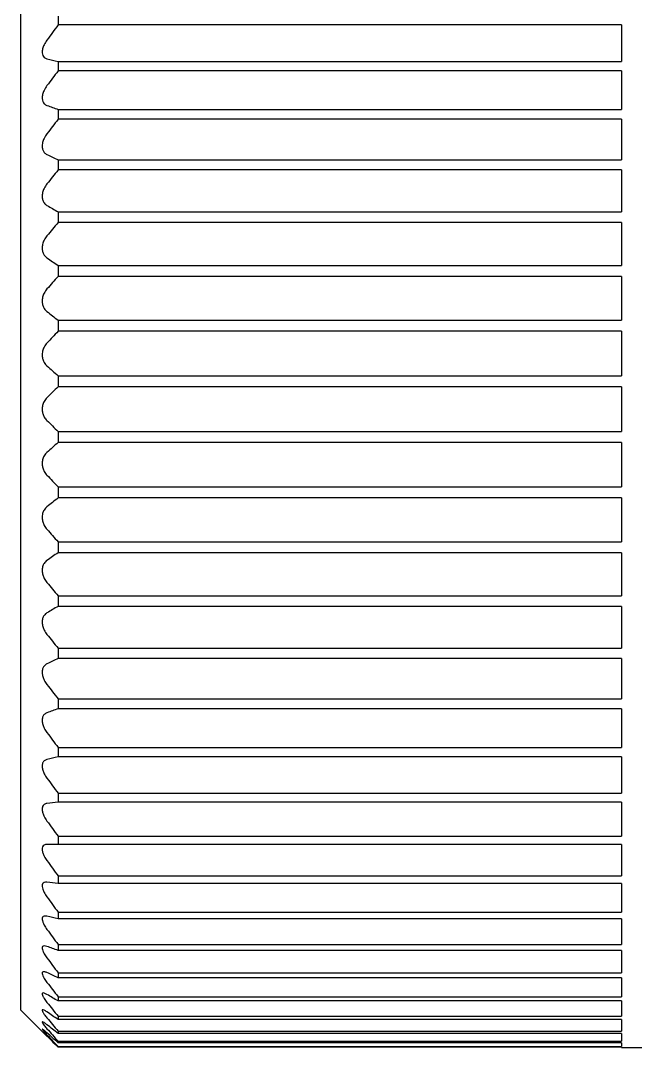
# Model space of a CAD drawing. Header units: millimetres. Extents: x 1.1 to 47.7, y 1.1 to 36.6.
# Drawn here: x 21.04 to 25.13, y 12.52 to 19.36 of the extents above; entities that cross this region are included whole.
import ezdxf

# ---------------------------------------------------------------- set-up
doc = ezdxf.new("R2010")
doc.units = ezdxf.units.MM
doc.header["$LTSCALE"] = 0.17487
doc.linetypes.add('SLD-Solid', pattern=[0])

msp = doc.modelspace()

# ---------------------------------------------------------------- linework, layer by layer
at = {"color": 7, "linetype": 'SLD-Solid', "lineweight": 25}
for p, q in [((21.0373, 20.7739), (21.0373, 12.7739)), ((21.2873, 19.3904), (21.2873, 19.3316)), ((25.0373, 19.3316), (21.2873, 19.3316)), ((25.0373, 19.3316), (25.0373, 19.0886)), ((21.2873, 19.0886), (21.2873, 19.026)), ((21.2873, 19.0886), (25.0373, 19.0886)), ((25.0373, 19.026), (21.2873, 19.026)), ((25.0373, 19.026), (25.0373, 18.7691)), ((21.2873, 18.7691), (21.2873, 18.7033)), ((21.2873, 18.7691), (25.0373, 18.7691)), ((25.0373, 18.7033), (21.2873, 18.7033)), ((25.0373, 18.7033), (25.0373, 18.4345)), ((21.2873, 18.4345), (21.2873, 18.366)), ((21.2873, 18.4345), (25.0373, 18.4345)), ((25.0373, 18.366), (21.2873, 18.366)), ((25.0373, 18.366), (25.0373, 18.0872)), ((21.2873, 18.0872), (21.2873, 18.0165)), ((21.2873, 18.0872), (25.0373, 18.0872)), ((25.0373, 18.0165), (21.2873, 18.0165)), ((25.0373, 18.0165), (25.0373, 17.7299)), ((21.2873, 17.7299), (21.2873, 17.6575)), ((21.2873, 17.7299), (25.0373, 17.7299)), ((25.0373, 17.6575), (21.2873, 17.6575)), ((25.0373, 17.6575), (25.0373, 17.3654)), ((21.2873, 17.3654), (21.2873, 17.2918)), ((21.2873, 17.3654), (25.0373, 17.3654)), ((25.0373, 17.2918), (21.2873, 17.2918)), ((25.0373, 17.2918), (25.0373, 16.9963)), ((21.2873, 16.9963), (21.2873, 16.9222)), ((21.2873, 16.9963), (25.0373, 16.9963)), ((25.0373, 16.9222), (21.2873, 16.9222)), ((25.0373, 16.9222), (25.0373, 16.6256)), ((21.2873, 16.6256), (21.2873, 16.5515)), ((21.2873, 16.6256), (25.0373, 16.6256)), ((25.0373, 16.5515), (21.2873, 16.5515)), ((25.0373, 16.5515), (25.0373, 16.2559)), ((21.2873, 16.2559), (21.2873, 16.1824)), ((21.2873, 16.2559), (25.0373, 16.2559)), ((25.0373, 16.1824), (21.2873, 16.1824)), ((25.0373, 16.1824), (25.0373, 15.8903)), ((21.2873, 15.8903), (21.2873, 15.8178)), ((21.2873, 15.8903), (25.0373, 15.8903)), ((25.0373, 15.8178), (21.2873, 15.8178)), ((25.0373, 15.8178), (25.0373, 15.5313)), ((21.2873, 15.5313), (21.2873, 15.4606)), ((21.2873, 15.5313), (25.0373, 15.5313)), ((25.0373, 15.4606), (21.2873, 15.4606)), ((25.0373, 15.4606), (25.0373, 15.1818)), ((21.2873, 15.1818), (21.2873, 15.1133)), ((21.2873, 15.1818), (25.0373, 15.1818)), ((25.0373, 15.1133), (21.2873, 15.1133)), ((25.0373, 15.1133), (25.0373, 14.8444)), ((21.2873, 14.8444), (21.2873, 14.7786)), ((21.2873, 14.8444), (25.0373, 14.8444)), ((25.0373, 14.7786), (21.2873, 14.7786)), ((25.0373, 14.7786), (25.0373, 14.5217)), ((21.2873, 14.5217), (21.2873, 14.4592)), ((21.2873, 14.5217), (25.0373, 14.5217)), ((25.0373, 14.4592), (21.2873, 14.4592)), ((25.0373, 14.4592), (25.0373, 14.2162)), ((21.2873, 14.2162), (21.2873, 14.1573)), ((21.2873, 14.2162), (25.0373, 14.2162)), ((25.0373, 14.1573), (21.2873, 14.1573)), ((25.0373, 14.1573), (25.0373, 13.9301)), ((21.2873, 13.9301), (21.2873, 13.8754)), ((21.2873, 13.9301), (25.0373, 13.9301)), ((25.0373, 13.8754), (21.2873, 13.8754)), ((25.0373, 13.8754), (25.0373, 13.6656)), ((21.2873, 13.6656), (21.2873, 13.6155)), ((21.2873, 13.6656), (25.0373, 13.6656)), ((25.0373, 13.6155), (21.2873, 13.6155)), ((25.0373, 13.6155), (25.0373, 13.4248)), ((21.2873, 13.4248), (21.2873, 13.3797)), ((21.2873, 13.4248), (25.0373, 13.4248)), ((25.0373, 13.3797), (21.2873, 13.3797)), ((25.0373, 13.3797), (25.0373, 13.2095)), ((21.2873, 13.2095), (21.2873, 13.1697)), ((21.2873, 13.2095), (25.0373, 13.2095)), ((25.0373, 13.1697), (21.2873, 13.1697)), ((25.0373, 13.1697), (25.0373, 13.0214)), ((21.2873, 13.0214), (21.2873, 12.9871)), ((21.2873, 13.0214), (25.0373, 13.0214)), ((25.0373, 12.9871), (21.2873, 12.9871)), ((25.0373, 12.9871), (25.0373, 12.8617)), ((21.2873, 12.8617), (21.2873, 12.8334)), ((21.2873, 12.8617), (25.0373, 12.8617)), ((25.0373, 12.8334), (21.2873, 12.8334)), ((25.0373, 12.8334), (25.0373, 12.7319)), ((21.0373, 12.7739), (21.1813, 12.6299)), ((21.2873, 12.7319), (21.2873, 12.7096)), ((21.2873, 12.7319), (25.0373, 12.7319)), ((25.0373, 12.7096), (21.2873, 12.7096)), ((25.0373, 12.7096), (25.0373, 12.6328)), ((21.2873, 12.6328), (21.2873, 12.6168)), ((21.2873, 12.6328), (25.0373, 12.6328)), ((25.0373, 12.6168), (21.2873, 12.6168)), ((25.0373, 12.6168), (25.0373, 12.5652)), ((21.2873, 12.5652), (21.2873, 12.5556)), ((21.2873, 12.5652), (25.0373, 12.5652)), ((25.0373, 12.5556), (21.2873, 12.5556)), ((21.2873, 12.5297), (21.2873, 12.5265)), ((21.2873, 12.5297), (25.0373, 12.5297)), ((25.0373, 12.5265), (21.2873, 12.5265)), ((25.0373, 12.5556), (25.0373, 12.5297)), ((25.0373, 12.5265), (25.0373, 12.5239)), ((25.0373, 12.5239), (25.7873, 12.5239))]:
    msp.add_line(p, q, dxfattribs=at)
for points in [[(21.2873, 19.3316), (21.2625, 19.2982), (21.2379, 19.2648), (21.2133, 19.2312)], [(21.2133, 19.1063), (21.2379, 19.1004), (21.2625, 19.0945), (21.2873, 19.0886)], [(21.2873, 19.026), (21.2625, 18.9933), (21.2379, 18.9605), (21.2133, 18.9276)], [(21.2133, 18.7955), (21.2379, 18.7867), (21.2625, 18.7779), (21.2873, 18.7691)], [(21.2873, 18.7033), (21.2625, 18.6715), (21.2379, 18.6396), (21.2133, 18.6076)], [(21.2133, 18.4694), (21.2379, 18.4577), (21.2625, 18.4461), (21.2873, 18.4345)], [(21.2873, 18.366), (21.2625, 18.3353), (21.2379, 18.3045), (21.2133, 18.2736)], [(21.2133, 18.1303), (21.2379, 18.1159), (21.2625, 18.1015), (21.2873, 18.0872)], [(21.2873, 18.0165), (21.2625, 17.9871), (21.2379, 17.9577), (21.2133, 17.9282)], [(21.2133, 17.7809), (21.2379, 17.7639), (21.2625, 17.7469), (21.2873, 17.7299)], [(21.2873, 17.6575), (21.2625, 17.6298), (21.2379, 17.6019), (21.2133, 17.574)], [(21.2133, 17.4238), (21.2379, 17.4043), (21.2625, 17.3848), (21.2873, 17.3654)], [(21.2873, 17.2918), (21.2625, 17.2659), (21.2379, 17.2398), (21.2133, 17.2137)], [(21.2133, 17.0618), (21.2379, 17.0399), (21.2625, 17.0181), (21.2873, 16.9963)], [(21.2873, 16.9222), (21.2625, 16.8982), (21.2379, 16.8742), (21.2133, 16.8501)], [(21.2133, 16.6976), (21.2379, 16.6736), (21.2625, 16.6495), (21.2873, 16.6256)], [(21.2873, 16.5515), (21.2625, 16.5297), (21.2379, 16.5078), (21.2133, 16.4859)], [(21.2133, 16.334), (21.2379, 16.3079), (21.2625, 16.2819), (21.2873, 16.2559)], [(21.2873, 16.1824), (21.2625, 16.163), (21.2379, 16.1435), (21.2133, 16.1239)], [(21.2133, 15.9738), (21.2379, 15.9459), (21.2625, 15.918), (21.2873, 15.8903)], [(21.2873, 15.8178), (21.2625, 15.8009), (21.2379, 15.7839), (21.2133, 15.7669)], [(21.2133, 15.6196), (21.2379, 15.5901), (21.2625, 15.5607), (21.2873, 15.5313)], [(21.2873, 15.4606), (21.2625, 15.4462), (21.2379, 15.4319), (21.2133, 15.4175)], [(21.2133, 15.2742), (21.2379, 15.2433), (21.2625, 15.2125), (21.2873, 15.1818)], [(21.2873, 15.1133), (21.2625, 15.1017), (21.2379, 15.0901), (21.2133, 15.0784)], [(21.2133, 14.9402), (21.2379, 14.9082), (21.2625, 14.8763), (21.2873, 14.8444)], [(21.2873, 14.7786), (21.2625, 14.7699), (21.2379, 14.7611), (21.2133, 14.7522)], [(21.2133, 14.6202), (21.2379, 14.5873), (21.2625, 14.5545), (21.2873, 14.5217)], [(21.2873, 14.4592), (21.2625, 14.4533), (21.2379, 14.4474), (21.2133, 14.4415)], [(21.2133, 14.3166), (21.2379, 14.283), (21.2625, 14.2495), (21.2873, 14.2162)], [(21.2873, 14.1573), (21.2625, 14.1544), (21.2379, 14.1514), (21.2133, 14.1484)], [(21.2133, 14.0316), (21.2379, 13.9977), (21.2625, 13.9638), (21.2873, 13.9301)], [(21.2873, 13.8754), (21.2625, 13.8754), (21.2379, 13.8754), (21.2133, 13.8754)], [(21.2133, 13.7676), (21.2379, 13.7335), (21.2625, 13.6995), (21.2873, 13.6656)], [(21.2873, 13.6155), (21.2625, 13.6185), (21.2379, 13.6214), (21.2133, 13.6244)], [(21.2133, 13.5264), (21.2379, 13.4924), (21.2625, 13.4586), (21.2873, 13.4248)], [(21.2873, 13.3797), (21.2625, 13.3856), (21.2379, 13.3915), (21.2133, 13.3974)], [(21.2133, 13.3099), (21.2379, 13.2764), (21.2625, 13.2429), (21.2873, 13.2095)], [(21.2873, 13.1697), (21.2625, 13.1785), (21.2379, 13.1872), (21.2133, 13.1961)], [(21.2133, 13.1198), (21.2379, 13.0869), (21.2625, 13.0541), (21.2873, 13.0214)], [(21.2873, 12.9871), (21.2625, 12.9987), (21.2379, 13.0103), (21.2133, 13.022)], [(21.2133, 12.9575), (21.2379, 12.9255), (21.2625, 12.8936), (21.2873, 12.8617)], [(21.2873, 12.8334), (21.2625, 12.8477), (21.2379, 12.862), (21.2133, 12.8764)], [(21.2133, 12.8243), (21.2379, 12.7934), (21.2625, 12.7626), (21.2873, 12.7319)], [(21.2873, 12.7096), (21.2625, 12.7265), (21.2379, 12.7435), (21.2133, 12.7606)], [(21.2133, 12.7211), (21.2379, 12.6916), (21.2625, 12.6622), (21.2873, 12.6328)], [(21.2873, 12.6168), (21.2625, 12.6362), (21.2379, 12.6557), (21.2133, 12.6752)], [(21.2133, 12.6487), (21.2379, 12.6208), (21.2625, 12.593), (21.2873, 12.5652)], [(21.2873, 12.5556), (21.2625, 12.5773), (21.2379, 12.5992), (21.2133, 12.6211)], [(21.2133, 12.6078), (21.2379, 12.5817), (21.2625, 12.5557), (21.2873, 12.5297)], [(21.2873, 12.5265), (21.2625, 12.5504), (21.2379, 12.5745), (21.2133, 12.5986)]]:
    msp.add_open_spline(points, degree=3, dxfattribs=at)
for points, knots in [([(21.2133, 19.2312), (21.2061, 19.2213), (21.1994, 19.2105), (21.1941, 19.1995), (21.1898, 19.1906), (21.1862, 19.1814), (21.184, 19.1725), (21.1817, 19.1635), (21.1807, 19.1545), (21.1812, 19.1467), (21.1816, 19.1398), (21.1831, 19.1336), (21.1855, 19.1284), (21.1879, 19.1231), (21.1913, 19.1188), (21.1952, 19.1153), (21.2004, 19.1109), (21.2066, 19.1079), (21.2133, 19.1063)], [0.0000002477, 0.0000002477, 0.0000002477, 0.0000002477, 0.0000374108, 0.0000374108, 0.0000374108, 0.0000670219, 0.0000670219, 0.0000670219, 0.0000969387, 0.0000969387, 0.0000969387, 0.0001227423, 0.0001227423, 0.0001227423, 0.0001490306, 0.0001490306, 0.0001490306, 0.0001835488, 0.0001835488, 0.0001835488, 0.0001835488]), ([(21.2133, 18.9276), (21.2061, 18.9179), (21.1994, 18.9072), (21.1941, 18.896), (21.1898, 18.8871), (21.1862, 18.8777), (21.184, 18.8685), (21.1817, 18.8592), (21.1807, 18.8499), (21.1812, 18.8415), (21.1816, 18.8343), (21.1831, 18.8276), (21.1855, 18.8218), (21.1879, 18.816), (21.1913, 18.811), (21.1952, 18.807), (21.2004, 18.8017), (21.2066, 18.7979), (21.2133, 18.7955)], [0.0000002526, 0.0000002526, 0.0000002526, 0.0000002526, 0.0000374124, 0.0000374124, 0.0000374124, 0.000067024, 0.000067024, 0.000067024, 0.0000969414, 0.0000969414, 0.0000969414, 0.0001227452, 0.0001227452, 0.0001227452, 0.0001490332, 0.0001490332, 0.0001490332, 0.0001835538, 0.0001835538, 0.0001835538, 0.0001835538]), ([(21.2133, 18.6076), (21.2061, 18.5981), (21.1994, 18.5876), (21.1941, 18.5764), (21.1898, 18.5676), (21.1862, 18.5581), (21.184, 18.5486), (21.1817, 18.5392), (21.1807, 18.5295), (21.1812, 18.5207), (21.1816, 18.5131), (21.1831, 18.5059), (21.1855, 18.4996), (21.1879, 18.4933), (21.1913, 18.4877), (21.1952, 18.4831), (21.2004, 18.4771), (21.2066, 18.4726), (21.2133, 18.4694)], [0.0000002597, 0.0000002597, 0.0000002597, 0.0000002597, 0.0000374147, 0.0000374147, 0.0000374147, 0.0000670271, 0.0000670271, 0.0000670271, 0.0000969453, 0.0000969453, 0.0000969453, 0.0001227494, 0.0001227494, 0.0001227494, 0.000149037, 0.000149037, 0.000149037, 0.000183561, 0.000183561, 0.000183561, 0.000183561]), ([(21.2133, 18.2736), (21.2061, 18.2645), (21.1994, 18.2542), (21.1941, 18.2431), (21.1898, 18.2343), (21.1863, 18.2248), (21.184, 18.2153), (21.1817, 18.2056), (21.1807, 18.1957), (21.1812, 18.1865), (21.1816, 18.1786), (21.1831, 18.171), (21.1855, 18.1643), (21.1879, 18.1575), (21.1912, 18.1514), (21.1952, 18.1463), (21.2004, 18.1395), (21.2066, 18.1342), (21.2133, 18.1303)], [0.0000002693, 0.0000002693, 0.0000002693, 0.0000002693, 0.0000374178, 0.0000374178, 0.0000374178, 0.0000670313, 0.0000670313, 0.0000670313, 0.0000969506, 0.0000969506, 0.0000969506, 0.000122755, 0.000122755, 0.000122755, 0.0001490422, 0.0001490422, 0.0001490422, 0.0001835708, 0.0001835708, 0.0001835708, 0.0001835708]), ([(21.2133, 17.9282), (21.2061, 17.9195), (21.1994, 17.9095), (21.1941, 17.8987), (21.1898, 17.89), (21.1863, 17.8805), (21.184, 17.8709), (21.1817, 17.8612), (21.1807, 17.8511), (21.1812, 17.8416), (21.1816, 17.8334), (21.1831, 17.8255), (21.1855, 17.8184), (21.1879, 17.8112), (21.1912, 17.8046), (21.1952, 17.799), (21.2003, 17.7916), (21.2066, 17.7856), (21.2133, 17.7809)], [0.0000002818, 0.0000002818, 0.0000002818, 0.0000002818, 0.0000374219, 0.0000374219, 0.0000374219, 0.0000670368, 0.0000670368, 0.0000670368, 0.0000969576, 0.0000969576, 0.0000969576, 0.0001227625, 0.0001227625, 0.0001227625, 0.000149049, 0.000149049, 0.000149049, 0.0001835837, 0.0001835837, 0.0001835837, 0.0001835837]), ([(21.2133, 17.574), (21.2061, 17.5658), (21.1994, 17.5562), (21.1941, 17.5456), (21.1898, 17.5372), (21.1863, 17.5278), (21.184, 17.5182), (21.1817, 17.5086), (21.1807, 17.4983), (21.1812, 17.4886), (21.1816, 17.4802), (21.1831, 17.472), (21.1855, 17.4646), (21.1879, 17.457), (21.1912, 17.45), (21.1952, 17.4439), (21.2003, 17.4359), (21.2066, 17.4292), (21.2133, 17.4238)], [0.000000298, 0.000000298, 0.000000298, 0.000000298, 0.0000374272, 0.0000374272, 0.0000374272, 0.0000670438, 0.0000670438, 0.0000670438, 0.0000969665, 0.0000969665, 0.0000969665, 0.000122772, 0.000122772, 0.000122772, 0.0001490577, 0.0001490577, 0.0001490577, 0.0001836002, 0.0001836002, 0.0001836002, 0.0001836002]), ([(21.2133, 17.2137), (21.2061, 17.2061), (21.1994, 17.197), (21.1941, 17.1867), (21.1898, 17.1785), (21.1863, 17.1694), (21.184, 17.1599), (21.1817, 17.1503), (21.1807, 17.14), (21.1812, 17.1302), (21.1816, 17.1216), (21.1831, 17.1132), (21.1855, 17.1054), (21.1879, 17.0976), (21.1912, 17.0902), (21.1952, 17.0837), (21.2003, 17.0752), (21.2066, 17.0679), (21.2133, 17.0618)], [0.0000003188, 0.0000003188, 0.0000003188, 0.0000003188, 0.000037434, 0.000037434, 0.000037434, 0.0000670529, 0.0000670529, 0.0000670529, 0.000096978, 0.000096978, 0.000096978, 0.0001227842, 0.0001227842, 0.0001227842, 0.0001490688, 0.0001490688, 0.0001490688, 0.0001836214, 0.0001836214, 0.0001836214, 0.0001836214]), ([(21.2133, 16.8501), (21.2061, 16.843), (21.1994, 16.8345), (21.1941, 16.8247), (21.1898, 16.8168), (21.1863, 16.8079), (21.184, 16.7986), (21.1817, 16.7891), (21.1807, 16.7789), (21.1812, 16.769), (21.1816, 16.7604), (21.1831, 16.7518), (21.1855, 16.7438), (21.1879, 16.7357), (21.1912, 16.728), (21.1952, 16.7212), (21.2003, 16.7122), (21.2066, 16.7043), (21.2133, 16.6976)], [0.0000003445, 0.0000003445, 0.0000003445, 0.0000003445, 0.0000374424, 0.0000374424, 0.0000374424, 0.0000670641, 0.0000670641, 0.0000670641, 0.0000969922, 0.0000969922, 0.0000969922, 0.0001227995, 0.0001227995, 0.0001227995, 0.0001490827, 0.0001490827, 0.0001490827, 0.0001836477, 0.0001836477, 0.0001836477, 0.0001836477]), ([(21.2133, 16.4859), (21.2061, 16.4795), (21.1994, 16.4715), (21.1941, 16.4622), (21.1898, 16.4547), (21.1863, 16.4462), (21.184, 16.4371), (21.1817, 16.4279), (21.1807, 16.4178), (21.1812, 16.4078), (21.1816, 16.3992), (21.1831, 16.3905), (21.1855, 16.3824), (21.1879, 16.3741), (21.1912, 16.3662), (21.1952, 16.359), (21.2003, 16.3496), (21.2066, 16.3412), (21.2133, 16.334)], [0.0000003181, 0.0000003181, 0.0000003181, 0.0000003181, 0.0000374338, 0.0000374338, 0.0000374338, 0.0000670526, 0.0000670526, 0.0000670526, 0.0000969776, 0.0000969776, 0.0000969776, 0.0001227839, 0.0001227839, 0.0001227839, 0.0001490685, 0.0001490685, 0.0001490685, 0.0001836207, 0.0001836207, 0.0001836207, 0.0001836207]), ([(21.2133, 16.1239), (21.2061, 16.1182), (21.1994, 16.1109), (21.1941, 16.1021), (21.1898, 16.0951), (21.1863, 16.087), (21.184, 16.0781), (21.1817, 16.0692), (21.1807, 16.0593), (21.1812, 16.0495), (21.1816, 16.0409), (21.1831, 16.0322), (21.1855, 16.024), (21.1879, 16.0155), (21.1912, 16.0074), (21.1952, 16), (21.2003, 15.9903), (21.2066, 15.9814), (21.2133, 15.9738)], [0.0000002975, 0.0000002975, 0.0000002975, 0.0000002975, 0.000037427, 0.000037427, 0.000037427, 0.0000670436, 0.0000670436, 0.0000670436, 0.0000969662, 0.0000969662, 0.0000969662, 0.0001227717, 0.0001227717, 0.0001227717, 0.0001490574, 0.0001490574, 0.0001490574, 0.0001835997, 0.0001835997, 0.0001835997, 0.0001835997]), ([(21.2133, 15.7669), (21.2061, 15.7619), (21.1994, 15.7553), (21.1941, 15.7471), (21.1898, 15.7406), (21.1863, 15.7329), (21.184, 15.7245), (21.1817, 15.7159), (21.1807, 15.7063), (21.1812, 15.6966), (21.1816, 15.6882), (21.1831, 15.6795), (21.1855, 15.6712), (21.1879, 15.6628), (21.1912, 15.6545), (21.1952, 15.6469), (21.2003, 15.6369), (21.2066, 15.6277), (21.2133, 15.6196)], [0.0000002815, 0.0000002815, 0.0000002815, 0.0000002815, 0.0000374218, 0.0000374218, 0.0000374218, 0.0000670366, 0.0000670366, 0.0000670366, 0.0000969574, 0.0000969574, 0.0000969574, 0.0001227623, 0.0001227623, 0.0001227623, 0.0001490488, 0.0001490488, 0.0001490488, 0.0001835833, 0.0001835833, 0.0001835833, 0.0001835833]), ([(21.2133, 15.4175), (21.2061, 15.4132), (21.1994, 15.4074), (21.1941, 15.4), (21.1898, 15.394), (21.1863, 15.3869), (21.184, 15.3788), (21.1817, 15.3707), (21.1807, 15.3614), (21.1812, 15.352), (21.1816, 15.3438), (21.1831, 15.3352), (21.1855, 15.3269), (21.1879, 15.3184), (21.1912, 15.3101), (21.1952, 15.3024), (21.2004, 15.2922), (21.2066, 15.2827), (21.2133, 15.2742)], [0.000000269, 0.000000269, 0.000000269, 0.000000269, 0.0000374177, 0.0000374177, 0.0000374177, 0.0000670312, 0.0000670312, 0.0000670312, 0.0000969505, 0.0000969505, 0.0000969505, 0.0001227549, 0.0001227549, 0.0001227549, 0.0001490421, 0.0001490421, 0.0001490421, 0.0001835706, 0.0001835706, 0.0001835706, 0.0001835706]), ([(21.2133, 15.0784), (21.2061, 15.075), (21.1994, 15.07), (21.1941, 15.0633), (21.1898, 15.0579), (21.1862, 15.0513), (21.184, 15.0438), (21.1817, 15.0362), (21.1807, 15.0273), (21.1812, 15.0181), (21.1816, 15.0102), (21.1831, 15.0018), (21.1855, 14.9936), (21.1879, 14.9852), (21.1913, 14.9769), (21.1952, 14.969), (21.2004, 14.9587), (21.2066, 14.949), (21.2133, 14.9402)], [0.0000002595, 0.0000002595, 0.0000002595, 0.0000002595, 0.0000374146, 0.0000374146, 0.0000374146, 0.000067027, 0.000067027, 0.000067027, 0.0000969452, 0.0000969452, 0.0000969452, 0.0001227493, 0.0001227493, 0.0001227493, 0.0001490369, 0.0001490369, 0.0001490369, 0.0001835609, 0.0001835609, 0.0001835609, 0.0001835609]), ([(21.2133, 14.7522), (21.2061, 14.7496), (21.1994, 14.7455), (21.1941, 14.7396), (21.1898, 14.7349), (21.1862, 14.7289), (21.184, 14.7219), (21.1817, 14.7149), (21.1807, 14.7065), (21.1812, 14.6977), (21.1816, 14.69), (21.1831, 14.6818), (21.1855, 14.6738), (21.1879, 14.6656), (21.1913, 14.6573), (21.1952, 14.6494), (21.2004, 14.6391), (21.2066, 14.6292), (21.2133, 14.6202)], [0.0000002524, 0.0000002524, 0.0000002524, 0.0000002524, 0.0000374123, 0.0000374123, 0.0000374123, 0.000067024, 0.000067024, 0.000067024, 0.0000969413, 0.0000969413, 0.0000969413, 0.0001227451, 0.0001227451, 0.0001227451, 0.0001490332, 0.0001490332, 0.0001490332, 0.0001835537, 0.0001835537, 0.0001835537, 0.0001835537]), ([(21.2133, 14.4415), (21.2061, 14.4397), (21.1994, 14.4365), (21.1941, 14.4314), (21.1898, 14.4274), (21.1862, 14.4221), (21.184, 14.4157), (21.1817, 14.4092), (21.1807, 14.4014), (21.1812, 14.393), (21.1816, 14.3857), (21.1831, 14.3779), (21.1855, 14.37), (21.1879, 14.362), (21.1913, 14.3538), (21.1952, 14.346), (21.2004, 14.3357), (21.2066, 14.3258), (21.2133, 14.3166)], [0.0000002476, 0.0000002476, 0.0000002476, 0.0000002476, 0.0000374107, 0.0000374107, 0.0000374107, 0.0000670219, 0.0000670219, 0.0000670219, 0.0000969387, 0.0000969387, 0.0000969387, 0.0001227423, 0.0001227423, 0.0001227423, 0.0001490306, 0.0001490306, 0.0001490306, 0.0001835488, 0.0001835488, 0.0001835488, 0.0001835488]), ([(21.2133, 14.1484), (21.2061, 14.1476), (21.1994, 14.1452), (21.1941, 14.141), (21.1898, 14.1377), (21.1862, 14.1331), (21.184, 14.1274), (21.1817, 14.1216), (21.1807, 14.1144), (21.1812, 14.1065), (21.1816, 14.0996), (21.1831, 14.0921), (21.1855, 14.0845), (21.1879, 14.0768), (21.1913, 14.0688), (21.1952, 14.0611), (21.2004, 14.0509), (21.2066, 14.041), (21.2133, 14.0316)], [0.0000002448, 0.0000002448, 0.0000002448, 0.0000002448, 0.0000374098, 0.0000374098, 0.0000374098, 0.0000670206, 0.0000670206, 0.0000670206, 0.0000969371, 0.0000969371, 0.0000969371, 0.0001227406, 0.0001227406, 0.0001227406, 0.000149029, 0.000149029, 0.000149029, 0.0001835459, 0.0001835459, 0.0001835459, 0.0001835459]), ([(21.2133, 13.8754), (21.2061, 13.8754), (21.1994, 13.874), (21.1941, 13.8707), (21.1898, 13.8681), (21.1862, 13.8643), (21.184, 13.8592), (21.1817, 13.8541), (21.1807, 13.8476), (21.1812, 13.8402), (21.1816, 13.8339), (21.1831, 13.8268), (21.1855, 13.8195), (21.1879, 13.8121), (21.1913, 13.8043), (21.1952, 13.7968), (21.2004, 13.7868), (21.2066, 13.7769), (21.2133, 13.7676)], [0.0000002439, 0.0000002439, 0.0000002439, 0.0000002439, 0.0000374095, 0.0000374095, 0.0000374095, 0.0000670202, 0.0000670202, 0.0000670202, 0.0000969366, 0.0000969366, 0.0000969366, 0.0001227401, 0.0001227401, 0.0001227401, 0.0001490286, 0.0001490286, 0.0001490286, 0.000183545, 0.000183545, 0.000183545, 0.000183545]), ([(21.2133, 13.6244), (21.2061, 13.6253), (21.1994, 13.6248), (21.1941, 13.6225), (21.1898, 13.6206), (21.1862, 13.6176), (21.184, 13.6132), (21.1817, 13.6089), (21.1807, 13.6031), (21.1812, 13.5963), (21.1816, 13.5905), (21.1831, 13.5838), (21.1855, 13.577), (21.1879, 13.5699), (21.1913, 13.5625), (21.1952, 13.5551), (21.2004, 13.5455), (21.2066, 13.5357), (21.2133, 13.5264)], [0.0000002449, 0.0000002449, 0.0000002449, 0.0000002449, 0.0000374098, 0.0000374098, 0.0000374098, 0.0000670207, 0.0000670207, 0.0000670207, 0.0000969371, 0.0000969371, 0.0000969371, 0.0001227407, 0.0001227407, 0.0001227407, 0.0001490291, 0.0001490291, 0.0001490291, 0.0001835459, 0.0001835459, 0.0001835459, 0.0001835459]), ([(21.2133, 13.3974), (21.2061, 13.3991), (21.1994, 13.3996), (21.1941, 13.3982), (21.1898, 13.3972), (21.1862, 13.3949), (21.184, 13.3913), (21.1817, 13.3877), (21.1807, 13.3827), (21.1812, 13.3766), (21.1816, 13.3713), (21.1831, 13.3652), (21.1855, 13.3587), (21.1879, 13.3521), (21.1913, 13.3451), (21.1952, 13.338), (21.2004, 13.3287), (21.2066, 13.3191), (21.2133, 13.3099)], [0.0000002477, 0.0000002477, 0.0000002477, 0.0000002477, 0.0000374108, 0.0000374108, 0.0000374108, 0.0000670219, 0.0000670219, 0.0000670219, 0.0000969387, 0.0000969387, 0.0000969387, 0.0001227423, 0.0001227423, 0.0001227423, 0.0001490306, 0.0001490306, 0.0001490306, 0.0001835488, 0.0001835488, 0.0001835488, 0.0001835488]), ([(21.2133, 13.1961), (21.2061, 13.1987), (21.1994, 13.2001), (21.1941, 13.1997), (21.1898, 13.1994), (21.1862, 13.1979), (21.184, 13.1951), (21.1817, 13.1923), (21.1807, 13.1881), (21.1812, 13.1827), (21.1816, 13.1781), (21.1831, 13.1725), (21.1855, 13.1665), (21.1879, 13.1604), (21.1913, 13.1538), (21.1952, 13.147), (21.2004, 13.1381), (21.2066, 13.1289), (21.2133, 13.1198)], [0.0000002526, 0.0000002526, 0.0000002526, 0.0000002526, 0.0000374124, 0.0000374124, 0.0000374124, 0.000067024, 0.000067024, 0.000067024, 0.0000969414, 0.0000969414, 0.0000969414, 0.0001227452, 0.0001227452, 0.0001227452, 0.0001490332, 0.0001490332, 0.0001490332, 0.0001835538, 0.0001835538, 0.0001835538, 0.0001835538]), ([(21.2133, 13.022), (21.2061, 13.0254), (21.1994, 13.0277), (21.1941, 13.0283), (21.1898, 13.0288), (21.1862, 13.0282), (21.184, 13.0262), (21.1817, 13.0242), (21.1807, 13.0208), (21.1812, 13.0162), (21.1816, 13.0122), (21.1831, 13.0072), (21.1855, 13.0018), (21.1879, 12.9962), (21.1913, 12.99), (21.1952, 12.9836), (21.2004, 12.9752), (21.2066, 12.9663), (21.2133, 12.9575)], [0.0000002597, 0.0000002597, 0.0000002597, 0.0000002597, 0.0000374147, 0.0000374147, 0.0000374147, 0.0000670271, 0.0000670271, 0.0000670271, 0.0000969453, 0.0000969453, 0.0000969453, 0.0001227494, 0.0001227494, 0.0001227494, 0.000149037, 0.000149037, 0.000149037, 0.000183561, 0.000183561, 0.000183561, 0.000183561]), ([(21.2133, 12.8764), (21.2061, 12.8807), (21.1994, 12.8839), (21.1941, 12.8855), (21.1898, 12.8867), (21.1863, 12.8869), (21.184, 12.8858), (21.1817, 12.8846), (21.1807, 12.8821), (21.1812, 12.8782), (21.1816, 12.8749), (21.1831, 12.8706), (21.1855, 12.8657), (21.1879, 12.8607), (21.1912, 12.855), (21.1952, 12.849), (21.2004, 12.8412), (21.2066, 12.8328), (21.2133, 12.8243)], [0.0000002693, 0.0000002693, 0.0000002693, 0.0000002693, 0.0000374178, 0.0000374178, 0.0000374178, 0.0000670313, 0.0000670313, 0.0000670313, 0.0000969506, 0.0000969506, 0.0000969506, 0.000122755, 0.000122755, 0.000122755, 0.0001490422, 0.0001490422, 0.0001490422, 0.0001835708, 0.0001835708, 0.0001835708, 0.0001835708]), ([(21.2133, 12.7606), (21.2061, 12.7656), (21.1994, 12.7697), (21.1941, 12.7722), (21.1898, 12.7742), (21.1863, 12.7753), (21.184, 12.775), (21.1817, 12.7747), (21.1807, 12.773), (21.1812, 12.7699), (21.1816, 12.7673), (21.1831, 12.7637), (21.1855, 12.7594), (21.1879, 12.755), (21.1912, 12.7499), (21.1952, 12.7444), (21.2003, 12.7372), (21.2066, 12.7292), (21.2133, 12.7211)], [0.0000002818, 0.0000002818, 0.0000002818, 0.0000002818, 0.0000374219, 0.0000374219, 0.0000374219, 0.0000670368, 0.0000670368, 0.0000670368, 0.0000969576, 0.0000969576, 0.0000969576, 0.0001227625, 0.0001227625, 0.0001227625, 0.000149049, 0.000149049, 0.000149049, 0.0001835837, 0.0001835837, 0.0001835837, 0.0001835837]), ([(21.2133, 12.6752), (21.2061, 12.681), (21.1994, 12.6859), (21.1941, 12.6894), (21.1898, 12.6922), (21.1863, 12.694), (21.184, 12.6946), (21.1817, 12.6951), (21.1807, 12.6943), (21.1812, 12.6921), (21.1816, 12.6902), (21.1831, 12.6873), (21.1855, 12.6836), (21.1879, 12.6799), (21.1912, 12.6754), (21.1952, 12.6704), (21.2003, 12.6638), (21.2066, 12.6564), (21.2133, 12.6487)], [0.000000298, 0.000000298, 0.000000298, 0.000000298, 0.0000374272, 0.0000374272, 0.0000374272, 0.0000670438, 0.0000670438, 0.0000670438, 0.0000969665, 0.0000969665, 0.0000969665, 0.000122772, 0.000122772, 0.000122772, 0.0001490577, 0.0001490577, 0.0001490577, 0.0001836002, 0.0001836002, 0.0001836002, 0.0001836002]), ([(21.2133, 12.6211), (21.2061, 12.6275), (21.1994, 12.6333), (21.1941, 12.6377), (21.1898, 12.6412), (21.1863, 12.6438), (21.184, 12.6452), (21.1817, 12.6466), (21.1807, 12.6467), (21.1812, 12.6454), (21.1816, 12.6442), (21.1831, 12.642), (21.1855, 12.639), (21.1879, 12.636), (21.1912, 12.632), (21.1952, 12.6276), (21.2003, 12.6218), (21.2066, 12.615), (21.2133, 12.6078)], [0.0000003188, 0.0000003188, 0.0000003188, 0.0000003188, 0.000037434, 0.000037434, 0.000037434, 0.0000670529, 0.0000670529, 0.0000670529, 0.000096978, 0.000096978, 0.000096978, 0.0001227842, 0.0001227842, 0.0001227842, 0.0001490688, 0.0001490688, 0.0001490688, 0.0001836214, 0.0001836214, 0.0001836214, 0.0001836214]), ([(21.2133, 12.5986), (21.2099, 12.602), (21.2028, 12.6089), (21.1944, 12.6171), (21.188, 12.6233), (21.1838, 12.6275), (21.1813, 12.6299), (21.1813, 12.6299), (21.1813, 12.6299)], [0, 0, 0, 0, 0.199864, 0.404247, 0.563782, 0.727489, 0.887269, 1, 1, 1, 1])]:
    msp.add_open_spline(points, degree=3, knots=knots, dxfattribs=at)

doc.saveas('drawing.dxf')
